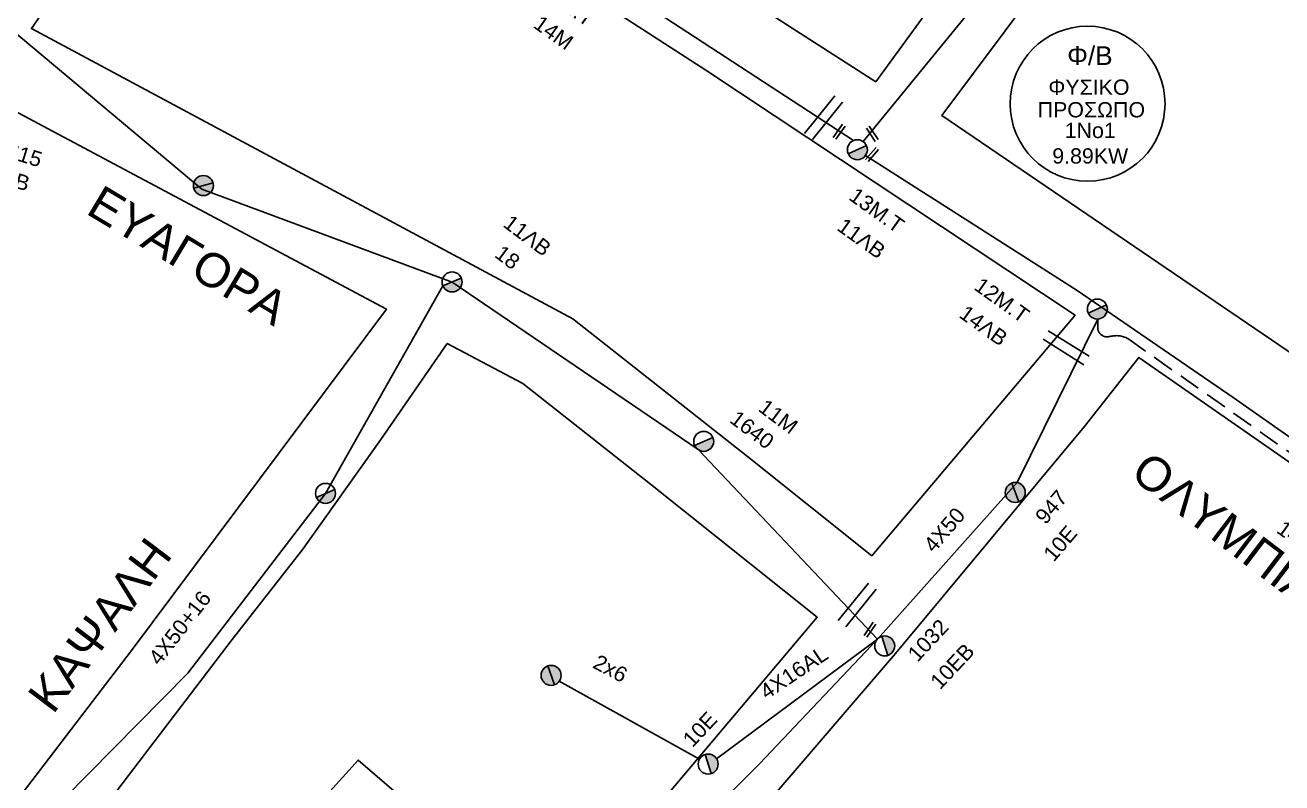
# Model space of a CAD drawing. Header units: millimetres. Extents: x 408 to 3042, y 742 to 1820.
# Drawn here: x 675.6 to 823.7, y 957.8 to 1047.1 of the extents above; entities that cross this region are included whole.
import ezdxf
from ezdxf.enums import TextEntityAlignment as Align

# ---------------------------------------------------------------- set-up
doc = ezdxf.new("R2010")
doc.units = ezdxf.units.MM
doc.linetypes.add('DASHED', pattern=[19.05, 12.7, -6.35])
for name, color, linetype in [('Άγνωστα', 7, 'Continuous'), ('Εναέρια παροχή ΧΤ 4x16', 7, 'SYN_LINE'), ('Επιγραφές - Σχήματα', 7, 'Continuous'), ('Μηχανική τομή', 7, 'Continuous'), ('Στύλος Ξύλινος', 7, 'Continuous'), ('Στύλος Ξύλινος @ 1', 7, 'Continuous'), ('Στύλος ΦΜ', 7, 'Continuous'), ('Στύλος ΦΜ @ 1', 7, 'Continuous'), ('Συνεστραμμένα ΧΤ   3x70+54.6+25 AL', 7, 'SYN_LINE'), ('Τομή', 7, 'Continuous'), ('Υπόβαθρο ΔΕΗ', 7, 'Continuous'), ('Υπόγεια καλώδια Παροχών ΧΤ   4x16AL', 7, 'DASHED')]:
    doc.layers.add(name, color=color, linetype=linetype)
doc.styles.add('ar', font='arial.ttf')
doc.styles.add('arial', font='arial.ttf')
doc.styles.get("Standard").update_dxf_attribs({"font": 'arial.ttf'})
doc.linetypes.add('SYN_LINE', pattern='A,0.5,-0.0001,["/\\/\\/\\/",Standard,S=0.1,R=0,X=0,Y=-0.05],-0.25', length=0.7501)

# ---------------------------------------------------------------- blocks, each defined once
blk = doc.blocks.new('ΤΟΜΗ')
at = {"layer": 'Τομή', "ltscale": 40}
for p, q in [((-5.68, 0), (5.68, 0)), ((5.68, -2.33), (-5.68, -2.33))]:
    blk.add_line(p, q, dxfattribs=at)
blk = doc.blocks.new('ΜΗΧΑΝΙΚΗ ΤΟΜΗ')
at = {"layer": 'Μηχανική τομή', "ltscale": 40}
for p, q in [((-1.89, 0.78), (1.89, 0.78)), ((1.89, 0), (-1.89, 0))]:
    blk.add_line(p, q, dxfattribs=at)
blk = doc.blocks.new('ΥΠΑΡΧΩΝ ΤΣΙΜΕΝΤΕΝΙΟΣ ΣΤΥΛΟΣ')
at = {"layer": 'Στύλος ΦΜ'}
blk.add_hatch(color=7, dxfattribs=at).paths.add_polyline_path([(-1.29, -2.28, 0.574793), (2.62, 0, 0.268822), (1.3, 2.27)])
at = {"layer": 'Στύλος ΦΜ', "color": 7}
blk.add_line((-1.29, -2.28), (1.3, 2.27), dxfattribs=at)
blk.add_circle((0, 0), 2.62, dxfattribs=at)
at = {"layer": 'Στύλος ΦΜ', "flags": 4}
for tag, p in [('ΑΡΙΘΜΟΣ', (-4.68, 8.05)), ('ΤΥΠΟΣ', (-4.91, 3.03))]:
    blk.add_attdef(tag, p, '', height=4, dxfattribs=at)
blk = doc.blocks.new('ΥΠΑΡΧΩΝ ΞΥΛΙΝΟΣ ΣΤΥΛΟΣ')
at = {"layer": 'Στύλος Ξύλινος'}
h = blk.add_hatch(color=7, dxfattribs=at)
h.paths.add_polyline_path([(-2.62, 0, 0.270008), (-1.29, -2.28), (1.3, 2.27, 0.576266)])
h.paths.add_polyline_path([(-1.29, -2.28, 0.574793), (2.62, 0, 0.268822), (1.3, 2.27)])
at = {"layer": 'Στύλος Ξύλινος', "color": 7}
blk.add_line((-1.29, -2.28), (1.3, 2.27), dxfattribs=at)
blk.add_circle((0, 0), 2.62, dxfattribs=at)
at = {"layer": 'Στύλος Ξύλινος', "flags": 4}
for tag, p in [('ΑΡΙΘΜΟΣ', (-4.91, 8.6)), ('ΤΥΠΟΣ', (-4.85, 3.39))]:
    blk.add_attdef(tag, p, '', height=4, dxfattribs=at)

msp = doc.modelspace()

# ---------------------------------------------------------------- linework, layer by layer
at = {"layer": 'Άγνωστα', "color": 85}
for points in [[(695.52, 1083.44), (694.38, 1082.51), (673.88, 1046.69), (696.43, 1027.77), (725.94, 1016.83), (754.93, 997.09), (776.06, 974.76)], [(635.26, 892.69), (638.95, 897.01), (655.2, 918.35), (671.38, 947.06), (694.8, 970.74), (711.02, 991.93), (724.86, 1016.37)]]:
    msp.add_lwpolyline(points, dxfattribs=at)
at = {"layer": 'Άγνωστα', "color": 6, "linetype": 'Continuous'}
msp.add_lwpolyline([(774.66, 1031.74), (799.6, 1015.82), (817.99, 1003.24), (848.23, 982.03), (863.47, 970.47), (888.5, 953.22), (888.57, 953.39)], dxfattribs=at)
at = {"layer": 'Άγνωστα', "color": 173}
msp.add_lwpolyline([(689.42, 876.18), (717.85, 906.19), (739.44, 937.26), (762.16, 960.07), (776.07, 974.77), (792.54, 993.2), (802.02, 1012.47)], dxfattribs=at)
at = {"layer": 'Άγνωστα', "color": 173, "linetype": 'DASHED', "ltscale": 0.2}
msp.add_lwpolyline([(802.02, 1012.47), (802.02, 1011.5, 0.494834), (803.44, 1010.41, -0.196149), (805.57, 1010.16), (826.1, 995.72), (826.15, 995.06, 0.572265), (830.22, 993.05), (855.55, 975.51), (855.55, 974.49), (855.91, 972.49, 0.730574), (859.36, 972.07), (884.33, 953.94), (885.81, 953.15), (893.48, 945.44, 0.88954), (896.64, 943.16), (900.53, 939.31), (906.66, 945.64), (899.35, 953.24, -1.148629), (898.92, 959.39)], format="xyb", dxfattribs=at)
at = {"layer": 'Άγνωστα', "color": 173, "linetype": 'SYN_LINE', "ltscale": 20}
msp.add_lwpolyline([(738.55, 969.79), (755.09, 960.61)], dxfattribs=at)
at = {"layer": 'Εναέρια παροχή ΧΤ 4x16', "color": 173, "linetype": 'SYN_LINE', "ltscale": 20}
msp.add_lwpolyline([(757.11, 960.67), (776.07, 974.77)], dxfattribs=at)
at = {"layer": 'Επιγραφές - Σχήματα', "color": 202}
msp.add_circle((800.83, 1037.84), 9.13, dxfattribs=at)
at = {"layer": 'Συνεστραμμένα ΧΤ   3x70+54.6+25 AL', "color": 6, "linetype": 'SYN_LINE', "ltscale": 20}
msp.add_lwpolyline([(774.39, 1033.38), (798.11, 1062.42), (823.7, 1093.08)], dxfattribs=at)
at = {"layer": 'Συνεστραμμένα ΧΤ   3x70+54.6+25 AL', "color": 62, "linetype": 'SYN_LINE', "ltscale": 20}
msp.add_lwpolyline([(735.24, 1057.77, -0.007369), (735.3, 1057.59), (736.9, 1057.24), (773.23, 1033.5)], format="xyb", dxfattribs=at)
at = {"layer": 'Υπόβαθρο ΔΕΗ'}
for points in [[(775.88, 1040.4), (742.12, 1062.1), (770.08, 1102.5), (781.73, 1119.53), (814.88, 1092.86), (783.99, 1051.61), (775.88, 1040.4)], [(889.79, 962.91), (910.1, 983.36), (929.94, 1007.77), (893.8, 1031.86), (855.13, 1060.98), (820.97, 1086.36), (783.64, 1036.46), (827.17, 1006.86), (859.92, 984.01), (889.79, 962.91)], [(775.4, 984.59), (792.33, 1004.62), (799.35, 1012.92), (755.95, 1041.7), (709.07, 1072.02), (698.06, 1078.18), (676.36, 1046.69), (740.17, 1012.49), (760.76, 996.26), (775.4, 984.59)], [(745.26, 934.71), (778.19, 973.05), (800.43, 999.79), (806.85, 1007.94), (843.23, 982.64), (882.22, 954.62), (885.15, 952.49), (856.56, 919.52), (847.96, 909.35), (822.56, 933.87), (810.19, 945.67), (785.23, 916.6), (776.67, 906.67), (753.67, 927.18), (745.26, 934.71)]]:
    msp.add_lwpolyline(points, dxfattribs=at)
for points in [[(633.2, 900.45), (633.2, 900.45), (601.48, 924.48), (641.43, 981.37), (662.73, 1007.63, 0.177291), (666.22, 1025.19, -0.145133), (666.22, 1032.13), (670.64, 1038.96), (718.21, 1013.62), (688.14, 973.42), (662.7, 940.18), (633.2, 900.45)], [(641.38, 896.47), (666.12, 930.28), (688.45, 959.52), (700.01, 974.73), (708.35, 985.36), (717.55, 998.27), (725.37, 1009.6), (734.26, 1004.87), (749.33, 993.02), (768.98, 977.33), (737.95, 940.62), (714.87, 960.52), (710.07, 955.21), (732.95, 934.72), (688.84, 881.86), (683.99, 882.27, -0.055611), (654.27, 889.75, -0.035423), (641.38, 896.47, -4.331003)]]:
    msp.add_lwpolyline(points, format="xyb", dxfattribs=at)

# ---------------------------------------------------------------- block references
at = {"layer": 'Μηχανική τομή', "xscale": 0.5, "yscale": 0.5, "zscale": 0.5}
for p, rotation in [((771.4, 1034.65), 235.1383027284685), ((775.61, 1034.4), 124.0427767753249), ((775.29, 1031.99), 228.5119713026783), ((775.03, 975.98), 235.1383027284685)]:
    msp.add_blockref('ΜΗΧΑΝΙΚΗ ΤΟΜΗ', p, dxfattribs=dict(at, rotation=rotation))
at = {"layer": 'Στύλος Ξύλινος @ 1', "ltscale": 40}
for p, xscale, yscale, zscale, rotation in [((696.63, 1028.2), 0.4499999999998181, 0.4499999999998181, 0.4499999999998181, 315.2690749222503), ((737.61, 970.49), 0.449999999999818, 0.449999999999818, 0.449999999999818, 49.39158636879022)]:
    msp.add_blockref('ΥΠΑΡΧΩΝ ΞΥΛΙΝΟΣ ΣΤΥΛΟΣ', p, dxfattribs=dict(at, xscale=xscale, yscale=yscale, zscale=zscale, rotation=rotation))
ref = msp.add_blockref('ΥΠΑΡΧΩΝ ΞΥΛΙΝΟΣ ΣΤΥΛΟΣ', (792.31, 992.04), dxfattribs=dict(at, xscale=0.449999999999818, yscale=0.449999999999818, zscale=0.449999999999818, rotation=49.39158636879022))
ref.add_attrib('ΤΥΠΟΣ', '947', (795.87, 988.16), dxfattribs={"layer": 'Στύλος Ξύλινος', "height": 1.8, "rotation": 49.3916, "flags": 4})
ref.add_attrib('ΑΡΙΘΜΟΣ', '10E', (796.83, 983.76), dxfattribs={"layer": 'Στύλος Ξύλινος', "height": 1.8, "rotation": 49.3916, "flags": 4})
at = {"layer": 'Στύλος ΦΜ @ 1', "ltscale": 40}
ref = msp.add_blockref('ΥΠΑΡΧΩΝ ΤΣΙΜΕΝΤΕΝΙΟΣ ΣΤΥΛΟΣ', (734.98, 1057.28), dxfattribs=dict(at, xscale=0.4499999999998183, yscale=0.4499999999998183, zscale=0.4499999999998183, rotation=324.4634972923545))
ref.add_attrib('ΤΥΠΟΣ', '14M.T', (736.08, 1050.96), dxfattribs={"layer": 'Στύλος ΦΜ', "height": 1.8, "rotation": 324.4635, "flags": 4})
ref.add_attrib('ΑΡΙΘΜΟΣ', '14M', (735.39, 1046.9), dxfattribs={"layer": 'Στύλος ΦΜ', "height": 1.8, "rotation": 324.4635, "flags": 4})
ref = msp.add_blockref('ΥΠΑΡΧΩΝ ΤΣΙΜΕΝΤΕΝΙΟΣ ΣΤΥΛΟΣ', (662.2, 1034.86), dxfattribs=dict(at, xscale=0.4499999999998184, yscale=0.4499999999998184, zscale=0.4499999999998184, rotation=342.8204705148719))
ref.add_attrib('ΤΥΠΟΣ', '11ΛΒ', (669.95, 1029.31), dxfattribs={"layer": 'Στύλος ΦΜ', "height": 1.8, "rotation": 342.8205, "flags": 4})
ref.add_attrib('ΑΡΙΘΜΟΣ', '1615', (671.93, 1031.98), dxfattribs={"layer": 'Στύλος ΦΜ', "height": 1.8, "rotation": 342.8205, "flags": 4})
ref = msp.add_blockref('ΥΠΑΡΧΩΝ ΤΣΙΜΕΝΤΕΝΙΟΣ ΣΤΥΛΟΣ', (773.7, 1032.42), dxfattribs=dict(at, xscale=0.4499999999998183, yscale=0.4499999999998183, zscale=0.4499999999998183, rotation=324.4634972923545))
ref.add_attrib('ΤΥΠΟΣ', '13M.T', (772.56, 1026.63), dxfattribs={"layer": 'Στύλος ΦΜ', "height": 1.8, "rotation": 324.4635, "flags": 4})
ref.add_attrib('ΑΡΙΘΜΟΣ', '11ΛΒ', (771.16, 1023.04), dxfattribs={"layer": 'Στύλος ΦΜ', "height": 1.8, "rotation": 324.4635, "flags": 4})
ref = msp.add_blockref('ΥΠΑΡΧΩΝ ΤΣΙΜΕΝΤΕΝΙΟΣ ΣΤΥΛΟΣ', (725.94, 1016.84), dxfattribs=dict(at, xscale=0.4499999999998183, yscale=0.4499999999998183, zscale=0.4499999999998183, rotation=323.0229810481194))
ref.add_attrib('ΤΥΠΟΣ', '11ΛΒ', (731.82, 1023.45), dxfattribs={"layer": 'Στύλος ΦΜ', "height": 1.8, "rotation": 323.023, "flags": 4})
ref.add_attrib('ΑΡΙΘΜΟΣ', '18', (730.82, 1019.87), dxfattribs={"layer": 'Στύλος ΦΜ', "height": 1.8, "rotation": 323.023, "flags": 4})
ref = msp.add_blockref('ΥΠΑΡΧΩΝ ΤΣΙΜΕΝΤΕΝΙΟΣ ΣΤΥΛΟΣ', (801.98, 1013.65), dxfattribs=dict(at, xscale=0.4499999999998183, yscale=0.4499999999998183, zscale=0.4499999999998183, rotation=324.4634972923545))
ref.add_attrib('ΤΥΠΟΣ', '12M.T', (787.31, 1016.04), dxfattribs={"layer": 'Στύλος ΦΜ', "height": 1.8, "rotation": 324.4635, "flags": 4})
ref.add_attrib('ΑΡΙΘΜΟΣ', '14ΛΒ', (785.55, 1012.76), dxfattribs={"layer": 'Στύλος ΦΜ', "height": 1.8, "rotation": 324.4635, "flags": 4})
ref = msp.add_blockref('ΥΠΑΡΧΩΝ ΤΣΙΜΕΝΤΕΝΙΟΣ ΣΤΥΛΟΣ', (755.59, 998.06), dxfattribs=dict(at, xscale=0.4499999999998183, yscale=0.4499999999998183, zscale=0.4499999999998183, rotation=323.0229810481194))
ref.add_attrib('ΤΥΠΟΣ', '11M', (761.89, 1001.74), dxfattribs={"layer": 'Στύλος ΦΜ', "height": 1.8, "rotation": 323.023, "flags": 4})
ref.add_attrib('ΑΡΙΘΜΟΣ', '1640', (758.52, 1000.39), dxfattribs={"layer": 'Στύλος ΦΜ', "height": 1.8, "rotation": 323.023, "flags": 4})
ref = msp.add_blockref('ΥΠΑΡΧΩΝ ΤΣΙΜΕΝΤΕΝΙΟΣ ΣΤΥΛΟΣ', (829.02, 994.69), dxfattribs=dict(at, xscale=0.4499999999998183, yscale=0.4499999999998183, zscale=0.4499999999998183, rotation=324.4634972923545))
ref.add_attrib('ΤΥΠΟΣ', '11M.T', (825.67, 990.58), dxfattribs={"layer": 'Στύλος ΦΜ', "height": 1.8, "rotation": 324.4635, "flags": 4})
ref.add_attrib('ΑΡΙΘΜΟΣ', '14M', (822.96, 987.41), dxfattribs={"layer": 'Στύλος ΦΜ', "height": 1.8, "rotation": 324.4635, "flags": 4})
at = {"layer": 'Στύλος ΦΜ @ 1', "ltscale": 40, "xscale": 0.4499999999998183, "yscale": 0.4499999999998183, "zscale": 0.4499999999998183, "rotation": 323.0229810481194}
msp.add_blockref('ΥΠΑΡΧΩΝ ΤΣΙΜΕΝΤΕΝΙΟΣ ΣΤΥΛΟΣ', (711.02, 991.93), dxfattribs=at)
at = {"layer": 'Στύλος ΦΜ @ 1', "ltscale": 40}
ref = msp.add_blockref('ΥΠΑΡΧΩΝ ΤΣΙΜΕΝΤΕΝΙΟΣ ΣΤΥΛΟΣ', (776.92, 973.96), dxfattribs=dict(at, xscale=0.4499999999998184, yscale=0.4499999999998184, zscale=0.4499999999998184, rotation=46.93318361659568))
ref.add_attrib('ΤΥΠΟΣ', '1032', (780.78, 971.97), dxfattribs={"layer": 'Στύλος ΦΜ', "height": 1.8, "rotation": 46.9332, "flags": 4})
ref.add_attrib('ΑΡΙΘΜΟΣ', '10EB', (783.44, 968.71), dxfattribs={"layer": 'Στύλος ΦΜ', "height": 1.8, "rotation": 46.9332, "flags": 4})
ref = msp.add_blockref('ΥΠΑΡΧΩΝ ΤΣΙΜΕΝΤΕΝΙΟΣ ΣΤΥΛΟΣ', (756.12, 960.04), dxfattribs=dict(at, xscale=0.4499999999998184, yscale=0.4499999999998184, zscale=0.4499999999998184, rotation=46.93318361659568))
ref.add_attrib('ΑΡΙΘΜΟΣ', '10E', (754.27, 961.9), dxfattribs={"layer": 'Στύλος ΦΜ', "height": 1.8, "rotation": 46.9332, "flags": 4})
at = {"layer": 'Τομή', "xscale": 0.4999999999999994, "yscale": 0.4999999999999994, "zscale": 0.4999999999999994}
for p, rotation in [((769.27, 1036.56), 51.14419871505113), ((797.99, 1008.59), 148.1406787492094), ((773.23, 979.15), 51.14419871505113)]:
    msp.add_blockref('ΤΟΜΗ', p, dxfattribs=dict(at, rotation=rotation))

# ---------------------------------------------------------------- texts
at = {"ltscale": 40, "char_height": 4, "width": 94.4586, "attachment_point": 1, "style": 'arial'}
for s, insert, rotation in [('ΕΥΑΓΟΡΑ', (684.7, 1028.4), 328.9772), ('ΟΛΥΜΠΙΑΣ', (808.11, 997.1), 322.7312), ('ΚΑΨΑΛΗ', (675.72, 968.2), 53)]:
    msp.add_mtext(s, dxfattribs=dict(at, insert=insert, rotation=rotation))
at = {"layer": 'Άγνωστα', "ltscale": 40, "char_height": 1.8, "width": 34.5395, "attachment_point": 1, "style": 'arial'}
for s, insert, rotation in [('4X50', (781.35, 986), 49.3377), ('4X50+16', (690.02, 972.65), 52.1267)]:
    msp.add_mtext(s, dxfattribs=dict(at, insert=insert, rotation=rotation))
at = {"layer": 'Επιγραφές - Σχήματα', "color": 1, "style": 'ar'}
for s, height, p in [('Φ/Β', 2.2, (801.1, 1043.55)), ('ΦΥΣΙΚΟ ', 1.8, (801.34, 1039.79)), ('1No1', 1.8, (801.14, 1034.68)), ('9.89KW', 1.8, (801.14, 1031.69))]:
    msp.add_text(s, height=height, dxfattribs=at).set_placement(p, align=Align.MIDDLE)
at = {"layer": 'Επιγραφές - Σχήματα', "color": 1, "insert": (794.95, 1038.03), "char_height": 1.8, "width": 12.958, "attachment_point": 1}
msp.add_mtext('ΠΡΟΣΩΠΟ', dxfattribs=at)
at = {"layer": 'Υπόγεια καλώδια Παροχών ΧΤ   4x16AL', "ltscale": 0.2, "char_height": 1.8, "width": 34.5395, "attachment_point": 1, "style": 'arial'}
for s, insert, rotation in [('4X16AL', (762, 969.07), 33.8671), ('2x6', (743.23, 973.04), 332.2732)]:
    msp.add_mtext(s, dxfattribs=dict(at, insert=insert, rotation=rotation))

doc.saveas('drawing.dxf')
